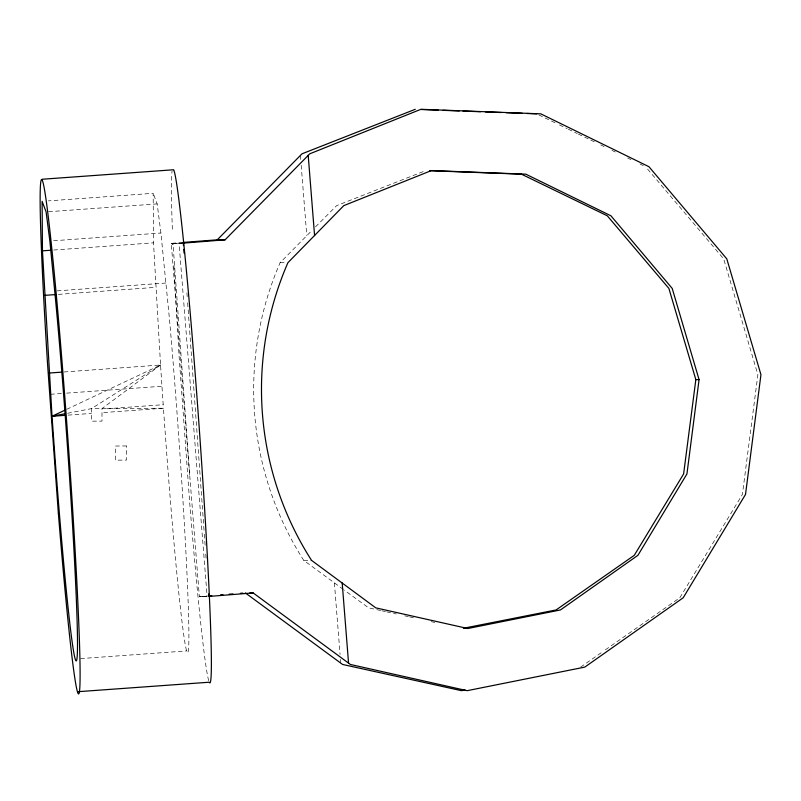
<?xml version="1.0" encoding="UTF-8"?>
<svg xmlns="http://www.w3.org/2000/svg" width="801" height="801" viewBox="0 0 801 801"><rect width="100%" height="100%" fill="white"/><g stroke="black" fill="none" stroke-linecap="round" stroke-linejoin="round"><path stroke-width="0.6" stroke-dasharray="4 3" d="M679.829 597.766L742.407 494.437L757.876 374.688L723.683 258.883L646.307 167.579M343.359 589.446L303.769 560.39A316.886 316.816 -90 0 1 280.11 262.708L312 230.388M315.484 226.893L336.66 205.627L425.822 170.573M580.625 667.113L603.403 651.203M605.386 649.821L677.786 599.198M66.713 409.331L160.55 365.006L153.512 242.833L153.161 193.311L48.34 200.881M67.544 413.266L91.454 408.64L163.424 408.23L166.618 452.195A224.871 6.638 85.9 0 0 188.866 641.251A224.871 6.638 85.9 0 0 169.482 319.259L160.921 233.021L157.166 203.905L153.161 193.311M183.349 243.134L171.284 243.474L199.349 596.575L207.149 596.575L179.084 243.474L182.438 243.154L171.284 243.474L173.086 244.806M199.349 596.575L206.808 595.984M182.818 242.453L172.966 243.204L189.667 474.813M48.601 211.734L157.166 203.905M53.607 240.761L160.921 233.021M53.687 250.032L153.512 242.833M57.201 290.863L165.767 283.033M58.343 294.378L156.145 287.319M63.99 371.974L160.55 365.006L163.424 408.23L101.987 412.665M50.513 394.282L61.657 393.481M66.603 393.131L161.932 386.252M106.833 408.78L163.164 404.715M68.035 415.118L91.454 413.426M80.521 658.592L186.983 650.903M202.062 596.575L207.689 596.465M280.11 262.708L286.798 262.708M303.769 560.39L311.569 560.39M380.665 610.512L368.63 607.859L344.35 590.177M381.867 610.783L385.481 611.584M386.683 611.844L396.315 613.966M404.745 615.829L408.35 616.62M409.551 616.89L414.357 617.941M431.168 621.656L434.773 622.447M611.934 150.378L615.298 152.01M627.634 158.007L630.998 159.639M639.969 163.995L643.333 165.627M538.823 114.913L555.133 122.823M559.488 124.926L567.188 128.671M568.309 129.211L577.261 133.547M578.372 134.087L589.556 139.514M590.677 140.065L596.264 142.778M600.74 144.941L604.094 146.573M300.405 155.414L300.796 160.35M301.196 165.286L306.783 235.624M334.387 582.908L340.075 654.487M340.465 659.423L340.755 663.118M186.933 292.896L187.204 296.63M187.654 302.848L204.245 532.995M204.335 534.237L205.226 546.683M205.767 554.142L206.217 560.37M173.917 265.331L178.963 354.412L189.777 503.709A257.842 7.609 85.9 0 0 209.271 682.222M172.355 229.246A257.842 7.609 85.9 0 1 172.075 171.074M160.55 365.006L101.987 408.6L101.987 421.126L91.454 421.166L91.454 408.64L160.55 365.006M126.468 445.947L115.354 446.037L115.354 460.164L126.468 460.084L126.468 445.947"/><path stroke-width="1.2" d="M699.073 379.614L686.948 473.932L637.916 555.323L560.45 609.951L467.804 628.515L375.769 607.859L311.569 560.39A316.886 316.816 -90 0 1 287.909 262.708L343.799 205.627L431.399 170.573L525.806 174.167L610.933 215.799L672.199 288.4L699.073 379.614L695.839 379.614L668.875 288.4L607.298 215.799L521.441 174.167L429.496 170.703M695.839 379.614L683.623 473.932L634.282 555.323L556.084 609.951L463.419 628.274M183.529 245.627L183.349 243.134L225.081 239.819L309.777 153.802L420.936 109.296L540.815 113.852L648.95 166.718L726.807 258.883L760.95 374.688L745.521 494.437L683.213 597.766L584.79 667.113L467.143 690.682L350.367 664.46L253.146 592.92L249.802 592.92M182.818 242.453L217.281 239.819L302.017 153.802L415.278 109.296M65.572 415.288L52.015 416.27L42.453 250.843L42.103 201.321L46.108 211.915L49.862 241.031L54.708 291.043A224.871 6.638 85.9 0 1 77.507 641.611A224.871 6.638 85.9 0 1 55.199 460.235L52.015 416.27L65.582 409.862M465.031 689.981L461.486 690.682L342.598 664.46L245.346 592.92M52.015 416.27L65.161 413.727M209.291 595.784L211.774 595.584M220.485 594.893L222.968 594.702M229.186 594.202L232.911 593.911M240.37 593.311L242.853 593.12M253.146 592.92L208.821 596.445L208.64 593.952M42.213 179.244L173.637 169.762A257.842 7.609 85.9 0 1 200.64 448.019A257.842 7.609 85.9 0 1 209.271 682.222L77.847 691.704M42.453 250.843L51.184 250.212M44.726 295.359L55.87 294.548M49.131 373.046L61.517 372.155M217.281 239.819L225.081 239.819M421.296 109.517L438.157 110.148M443.023 110.338L459.273 110.949M463.018 111.089L480.52 111.739M485.446 111.93L501.356 112.53M506.252 112.711L522.162 113.311M526.988 113.492L536.65 113.852M308.205 155.414L314.583 235.624M342.187 582.908L348.555 663.118M183.799 249.351L184.06 253.086M58.353 513.191L47.539 363.894A257.842 7.609 85.9 0 1 49.191 224.59A257.842 7.609 85.9 0 1 79.479 642.642A257.842 7.609 85.9 0 1 58.353 513.191"/></g></svg>
